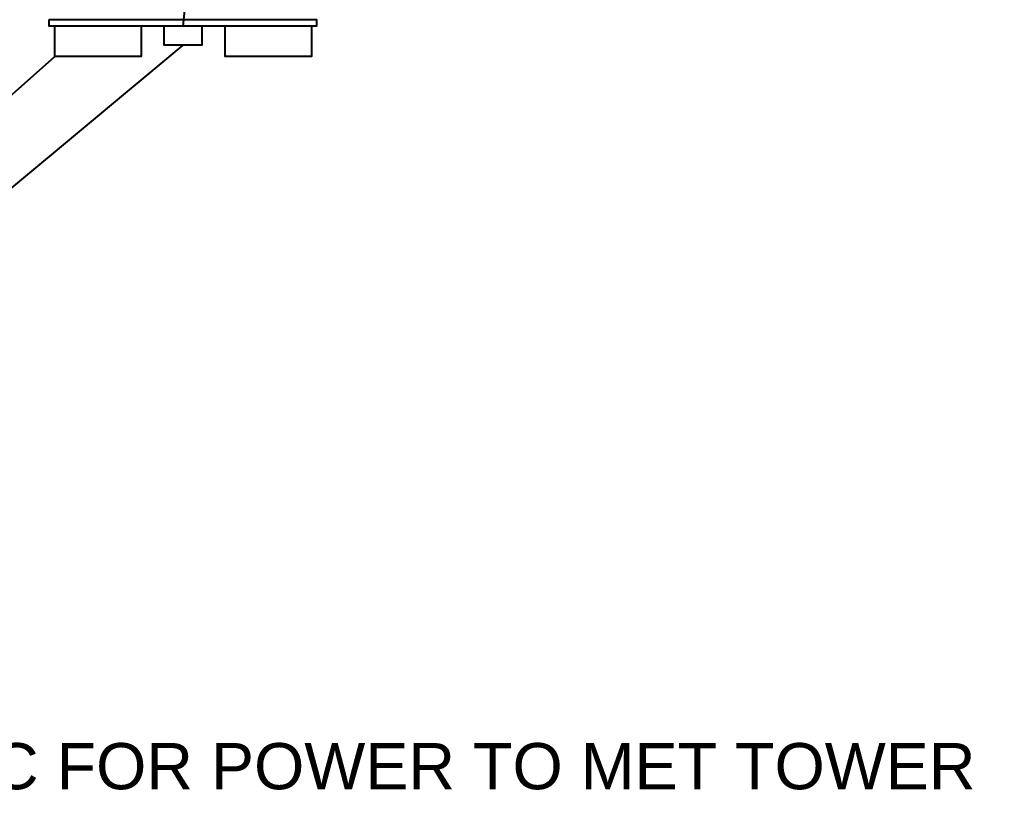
# Model space of a CAD drawing. Header units: feet. Extents: x -17 to 646, y -41 to 598.
# Drawn here: x 6.682 to 8.798, y 15.904 to 17.619 of the extents above; entities that cross this region are included whole.
import ezdxf
from ezdxf import colors
from ezdxf.entities.mleader import LeaderData, LeaderLine
from ezdxf.math import Vec2, Vec3

# ---------------------------------------------------------------- set-up
doc = ezdxf.new("R2010")
doc.units = ezdxf.units.FT
doc.header["$MEASUREMENT"] = 0
for name, color, linetype in [('E-CABL-208V', 1, '208V_BRANCH'), ('E-CABL-CAT6', 120, 'CAT6_CABLE'), ('G-ANNO-TEXT', 1, 'Continuous'), ('PV-EQUIPM', 255, 'Continuous')]:
    doc.layers.add(name, color=color, linetype=linetype)
doc.styles.add('NEI-A', font='arial.ttf')
doc.styles.get("Standard").update_dxf_attribs({"font": 'arial.ttf'})
doc.linetypes.add('208V_BRANCH', pattern='A,1,-0.2,["208V",Standard,S=0.1,R=0,X=-0.1,Y=-0.05],-0.3', length=1.5)
doc.linetypes.add('CAT6_CABLE', pattern='A,1,-0.12,["CAT6",Standard,S=0.1,R=0,X=-0.08,Y=-0.05],-0.3', length=1.42)

# ---------------------------------------------------------------- blocks, each defined once
blk = doc.blocks.new('_DotBlank')
at = {"color": 0, "linetype": 'ByBlock', "lineweight": -2}
blk.add_line((-0.5, 0), (-1, 0), dxfattribs=at)
blk.add_circle((0, 0), 0.5, dxfattribs=at)

msp = doc.modelspace()

# ---------------------------------------------------------------- linework, layer by layer
at = {"layer": 'E-CABL-CAT6'}
msp.add_lwpolyline([(7.03579, 17.60436), (7.13579, 18.56694)], dxfattribs=at)
at = {"layer": 'PV-EQUIPM'}
msp.add_lwpolyline([(6.7466, 17.61853), (7.32414, 17.61853), (7.32414, 17.60436), (6.7466, 17.60436)], close=True, dxfattribs=at)
for points in [[(6.94495, 17.60436), (6.94495, 17.53852), (6.75826, 17.53852), (6.75826, 17.60436)], [(7.07662, 17.60436), (7.07662, 17.56352), (6.99495, 17.56352), (6.99495, 17.60436)], [(7.31331, 17.60436), (7.31331, 17.53852), (7.12663, 17.53852), (7.12663, 17.60436)]]:
    msp.add_lwpolyline(points, dxfattribs=at)

# ---------------------------------------------------------------- leaders
at = {"layer": 'G-ANNO-TEXT'}
ml = msp.add_multileader_mtext('Standard', dxfattribs=at)
ml.set_content('1" C FOR POWER TO MET TOWER', color=256, style='NEI-A')
ml.set_leader_properties()
ml.set_arrow_properties(name='DOTBLANK')
ml.build(insert=Vec2(0, 0))
ml.multileader.update_dxf_attribs({"dogleg_length": 0.125, "arrow_head_size": 0.1125})
ctx = ml.context
ctx.base_point, ctx.char_height, ctx.arrow_head_size, ctx.landing_gap_size, ctx.plane_origin = Vec3(6.40033, 16.00344), 0.1, 0.1125, 0.05625, Vec3(7.802, 17.95939)
notes = []
notes.append((ctx, [(0, (1, 1, 0), (6.28783, 16.00344), (1, 0), 0.1125, [(0, [(5.69792, 16.44956)], 0, [])])]))
ctx.mtext.insert, ctx.mtext.width, ctx.mtext.flow_direction = Vec3(6.45658, 16.05429), 2.2917231, 5
ctx.mtext.has_bg_fill, ctx.mtext.bg_color, ctx.mtext.bg_scale_factor, ctx.mtext.bg_transparency, ctx.mtext.use_window_bg_color = 1, -1073741824, 1.5, 0, 1
for ctx, leaders in notes:
    for number, flags, end, landing, length, lines in leaders:
        leader = LeaderData()
        leader.index, (leader.has_last_leader_line, leader.has_dogleg_vector, leader.attachment_direction) = number, flags
        leader.last_leader_point, leader.dogleg_vector, leader.dogleg_length = Vec3(end), Vec3(landing), length
        for number, points, colour, breaks in lines:
            line = LeaderLine()
            line.index, line.vertices, line.color, line.breaks = number, Vec3.list(points), colors.encode_raw_color(colour), breaks
            leader.lines.append(line)
        ctx.leaders.append(leader)

# ---------------------------------------------------------------- next in the draw order: linework, layer by layer
at = {"layer": 'E-CABL-208V'}
msp.add_lwpolyline([(5.08354, 15.93801), (7.03579, 17.56352)], dxfattribs=at)
at = {"layer": 'E-CABL-CAT6'}
msp.add_lwpolyline([(4.9577, 15.93801), (6.75826, 17.53852)], dxfattribs=at)

doc.saveas('drawing.dxf')
